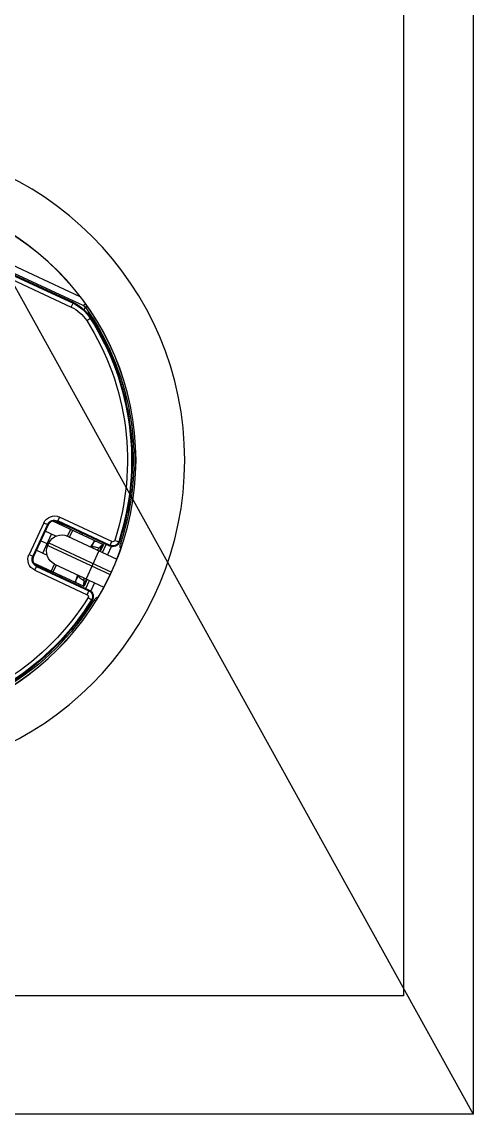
# Model space of a CAD drawing. Header units: millimetres. Extents: x -33000 to 294000, y 0 to 42408.
# Drawn here: x 268103.8 to 268136.2, y 14026.1 to 14104.6 of the extents above; entities that cross this region are included whole.
import ezdxf

# ---------------------------------------------------------------- set-up
doc = ezdxf.new("R2010")
doc.units = ezdxf.units.MM
doc.header["$LTSCALE"] = 50
doc.layers.add('arch', color=8, linetype='Continuous')

# ---------------------------------------------------------------- blocks, each defined once
blk = doc.blocks.new('A$Cc0df4071')
for p, q in [((0, 87, 0), (157, 0, 0)), ((95.599, 33.911, 0), (98.23, 28.268, 0)), ((98.675, 28.743, 0), (96.314, 33.808, 0)), ((96.364, 33.832, 0), (98.726, 28.767, 0)), ((96.636, 33.958, 0), (98.998, 28.894, 0)), ((98.888, 28.04, 0), (96.263, 33.669, 0)), ((114.507, 30.878, 0), (116.772, 31.934, 0)), ((114.633, 30.606, 0), (116.899, 31.663, 0)), ((114.657, 30.555, 0), (116.923, 31.612, 0)), ((116.47, 31.401, 0), (116.825, 30.639, 0)), ((116.772, 31.934, 0), (116.899, 31.663, 0)), ((116.899, 31.663, 0), (116.923, 31.612, 0)), ((117.37, 31.599, 0), (119.055, 27.985, 0)), ((117.91, 31.52, 0), (117.587, 31.37, 0)), ((117.91, 31.52, 0), (119.669, 27.748, 0)), ((114.507, 30.878, 0), (114.633, 30.606, 0)), ((115.465, 30.005, 0), (115.11, 30.767, 0)), ((116.681, 30.947, 0), (115.321, 30.313, 0)), ((115.79, 31.084, 0), (116.043, 30.54, 0)), ((117.587, 31.37, 0), (119.346, 27.597, 0)), ((117.638, 31.394, 0), (119.397, 27.621, 0)), ((114.093, 29.74, 0), (114.415, 29.891, 0)), ((116.124, 26.095, 0), (114.364, 29.867, 0)), ((114.379, 30.204, 0), (116.064, 26.59, 0)), ((116.174, 26.118, 0), (114.415, 29.891, 0)), ((114.633, 30.606, 0), (114.657, 30.555, 0)), ((116.134, 30.582, 0), (115.953, 30.498, 0)), ((115.953, 30.498, 0), (118.044, 26.012, 0)), ((116.134, 30.582, 0), (118.226, 26.097, 0)), ((118.052, 30.373, 0), (117.463, 30.098, 0)), ((117.463, 30.098, 0), (119.119, 26.548, 0)), ((118.028, 30.188, 0), (117.53, 29.956, 0)), ((115.852, 25.968, 0), (114.093, 29.74, 0)), ((115.469, 29.169, 0), (114.971, 28.936, 0)), ((115.469, 29.169, 0), (117.125, 25.618, 0)), ((118.348, 29.739, 0), (118.257, 29.696, 0)), ((118.357, 29.72, 0), (118.266, 29.678, 0)), ((118.431, 29.56, 0), (118.341, 29.517, 0)), ((98.998, 28.894, 0), (98.675, 28.744, 0)), ((115.536, 29.026, 0), (115.037, 28.793, 0)), ((115.275, 28.283, 0), (115.185, 28.241, 0)), ((118.232, 28.441, 0), (118.656, 28.561, 0)), ((118.406, 28.475, 0), (118.292, 28.44, 0)), ((118.376, 28.374, 0), (118.382, 28.367, 0)), ((118.484, 28.499, 0), (118.406, 28.475, 0)), ((118.602, 28.535, 0), (118.484, 28.499, 0)), ((118.76, 28.618, 0), (118.653, 28.568, 0)), ((121.676, 28.517, 0), (121.721, 28.42, 0)), ((98.888, 28.04, 0), (98.762, 27.872, 0)), ((99.055, 27.842, 0), (98.906, 27.769, 0)), ((99.19, 27.977, 0), (98.998, 27.888, 0)), ((99.203, 27.963, 0), (99.013, 27.874, 0)), ((99.972, 27.782, 0), (99.781, 27.482, 0)), ((115.35, 28.123, 0), (115.259, 28.08, 0)), ((115.88, 27.266, 0), (116.244, 27.514, 0)), ((116.526, 26.903, 0), (118.52, 27.833, 0)), ((118.532, 27.807, 0), (118.981, 28.016, 0)), ((118.562, 27.742, 0), (119.06, 27.974, 0)), ((119.226, 27.855, 0), (118.637, 27.581, 0)), ((118.805, 27.221, 0), (119.394, 27.496, 0)), ((119.669, 27.748, 0), (119.346, 27.597, 0)), ((119.876, 27.686, 0), (120.064, 27.385, 0)), ((100.614, 26.983, 0), (100.499, 26.929, 0)), ((100.537, 26.907, 0), (100.654, 26.961, 0)), ((115.877, 27.273, 0), (115.769, 27.223, 0)), ((116.052, 27.367, 0), (115.935, 27.291, 0)), ((116.088, 27.391, 0), (116.052, 27.367, 0)), ((116.069, 26.58, 0), (116.568, 26.812, 0)), ((116.186, 27.454, 0), (116.088, 27.391, 0)), ((116.089, 26.667, 0), (116.538, 26.877, 0)), ((116.207, 27.467, 0), (116.186, 27.454, 0)), ((120.04, 27.247, 0), (120.116, 27.123, 0)), ((116.174, 26.118, 0), (115.852, 25.968, 0)), ((116.643, 26.651, 0), (116.054, 26.376, 0)), ((116.222, 26.017, 0), (116.811, 26.292, 0)), ((115.766, 25.77, 0), (115.876, 25.431, 0)), ((115.997, 25.361, 0), (116.043, 25.224, 0)), ((112.353, 24.651, 0), (112.055, 24.511, 0)), ((113.407, 24.704, 0), (113.8, 24.887, 0))]:
    blk.add_line(p, q)
at = {"elevation": 0}
for points in [[(157, 87), (0, 87), (0, 0), (157, 0)], [(8.5, 5), (148.5, 5), (148.5, 82), (8.5, 82)]]:
    blk.add_lwpolyline(points, close=True, dxfattribs=at)
for radius in [22.759, 19.26, 19.25]:
    blk.add_circle((110, 43.5, 0), radius)
for centre, radius, start, end in [((110, 43.5, 0), 19.104, 301.70462, 354.95393), ((110, 43.5, 0), 18.644, 301.9857, 352.53826), ((110, 43.5, 0), 18.944, 301.9857, 352.53826), ((110, 43.5, 0), 19, 301.9857, 352.53826), ((117.134, 31.159, 0), 0.856, 25, 115), ((117.134, 31.159, 0), 0.556, 25, 115), ((207.267, 74.722, 0), 99.639, 205.69917, 205.91603), ((114.868, 30.102, 0), 0.856, 115, 205), ((116.557, 29.676, 0), 1, 25, 115), ((174.688, 58.831, 0), 63.391, 205.86716, 206.53589), ((114.868, 30.102, 0), 0.556, 115, 205), ((20.362, -12.379, 0), 103.145, 24.08814, 24.29704), ((116.375, 29.591, 0), 1, 115, 205), ((154.767, 48.897, 0), 41.13, 206.55306, 206.77385), ((49.545, 0.656, 0), 71.184, 23.50398, 24.09715), ((101.394, 30.011, 0), 3, 205, 237.46174), ((101.379, 30.004, 0), 2.983, 205.00008, 205.53834), ((101.401, 30.016, 0), 3.008, 205.55005, 215.80127), ((101.394, 30.011, 0), 2.944, 205, 237.46174), ((101.394, 30.011, 0), 2.644, 205, 237.46174), ((76.874, 12.583, 0), 41.365, 23.23228, 23.45146), ((117.321, 31.64, 0), 3.345, 285.99819, 286.44734), ((117.319, 31.648, 0), 3.352, 286.44734, 286.87626), ((118.735, 27.329, 0), 1.149, 111.83852, 113.81122), ((118.258, 28.326, 0), 0.119, 73.05397, 80.86604), ((118.45, 29.218, 0), 0.794, 258.5726, 265.51724), ((118.9, 26.92, 0), 1.59, 110.28288, 111.85174), ((117.918, 29.576, 0), 1.242, 290.30617, 292.24319), ((113.974, 25.115, 0), 5.477, 36.51929, 36.99842), ((114.111, 25.216, 0), 5.307, 35.94176, 36.41741), ((114.245, 25.313, 0), 5.141, 35.18779, 35.94315), ((101.39, 30.008, 0), 2.994, 215.8106, 218.21861), ((101.394, 30.011, 0), 3, 218.21964, 223.04214), ((110, 43.5, 0), 19.104, 235.04607, 288.29538), ((101.391, 30.008, 0), 2.996, 223.04269, 226.6473), ((101.399, 30.018, 0), 3.008, 226.65742, 237.44629), ((110, 43.5, 0), 19, 237.46174, 288.0143), ((110, 43.5, 0), 18.944, 237.46174, 288.0143), ((110, 43.5, 0), 18.644, 237.46174, 288.0143), ((114.377, 30.271, 0), 3.348, 303.12348, 304.00158), ((116.316, 27.421, 0), 0.119, 149.13396, 156.94603), ((116.308, 27.425, 0), 0.11, 140.91296, 149.12438), ((119.803, 27.811, 0), 0.504, 205.07899, 224.29224), ((119.8, 27.809, 0), 0.5, 205, 301.9857), ((119.8, 27.809, 0), 0.444, 205, 301.9857), ((119.8, 27.809, 0), 0.144, 205, 301.9857), ((115.577, 28.485, 0), 1.242, 297.75603, 299.69308), ((115.525, 27.836, 0), 0.775, 324.44721, 325.64247), ((115.509, 27.847, 0), 0.794, 325.65731, 330.28902), ((121.81, 28.705, 0), 5.766, 193.02003, 193.47788), ((115.493, 27.856, 0), 0.813, 330.276, 331.39804), ((121.524, 28.636, 0), 5.472, 193.47828, 193.91487), ((121.157, 28.545, 0), 5.094, 193.90901, 194.88878), ((115.529, 27.96, 0), 1.325, 307.51902, 309.16768), ((119.801, 27.81, 0), 0.502, 224.40121, 240.32051), ((119.799, 27.811, 0), 0.502, 265.62948, 282.6666), ((120.303, 26.821, 0), 0.5, 121.70671, 165.8445), ((119.798, 27.812, 0), 0.504, 282.7632, 295.41954), ((119.801, 27.807, 0), 0.498, 295.40972, 301.96944), ((102.564, 25.137, 0), 1.1, 108.9917, 116.60467), ((102.564, 25.137, 0), 1.025, 104.27442, 112.99716), ((115.721, 25.907, 0), 0.144, 288.0143, 25), ((115.721, 25.907, 0), 0.444, 288.0143, 25), ((115.721, 25.907, 0), 0.5, 288.0143, 25), ((102.564, 25.137, 0), 0.725, 57.03905, 79.7015), ((102.564, 25.137, 0), 1.025, 22.75144, 31.45267), ((102.564, 25.137, 0), 1.1, 19.33393, 26.93577), ((102.564, 25.137, 0), 2, 1.51755, 4.71332), ((102.564, 25.137, 0), 2.326, 359.00666, 1.57881), ((116.154, 24.887, 0), 0.5, 64.16712, 108.29328), ((102.564, 25.137, 0), 3.058, 355.78166, 357.68247)]:
    blk.add_arc(centre, radius, start, end)
blk.add_ellipse((115.797, 31.068, 0), major_axis=(-1.45, -0.676), ratio=0.017455, start_param=-2.462021, end_param=-0.679571)
for points in [[(114.657, 30.555, 0), (115.031, 30.739, 0), (115.785, 31.094, 0), (116.541, 31.444, 0), (116.923, 31.612, 0)], [(118.232, 28.441, 0), (118.246, 28.445, 0), (118.262, 28.446, 0), (118.277, 28.443, 0)], [(118.447, 28.276, 0), (118.514, 28.181, 0), (118.578, 28.083, 0), (118.637, 27.982, 0)], [(118.621, 28.546, 0), (118.615, 28.543, 0), (118.608, 28.539, 0), (118.602, 28.535, 0)], [(118.656, 28.561, 0), (118.644, 28.558, 0), (118.632, 28.552, 0), (118.621, 28.546, 0)], [(118.69, 28.565, 0), (118.678, 28.566, 0), (118.667, 28.564, 0), (118.656, 28.561, 0)], [(118.806, 28.52, 0), (118.804, 28.524, 0), (118.802, 28.526, 0), (118.799, 28.529, 0)], [(98.888, 28.04, 0), (98.925, 27.962, 0), (98.984, 27.891, 0), (99.055, 27.842, 0)], [(116.244, 27.514, 0), (116.236, 27.509, 0), (116.229, 27.502, 0), (116.223, 27.494, 0)], [(115.812, 27.136, 0), (115.813, 27.133, 0), (115.813, 27.129, 0), (115.815, 27.126, 0)], [(115.88, 27.266, 0), (115.871, 27.26, 0), (115.862, 27.252, 0), (115.855, 27.243, 0)], [(116.335, 26.909, 0), (116.297, 27.016, 0), (116.264, 27.126, 0), (116.234, 27.236, 0)], [(119.552, 27.374, 0), (119.616, 27.338, 0), (119.689, 27.316, 0), (119.761, 27.31, 0)]]:
    blk.add_open_spline(points, degree=3)
for points, knots in [([(116.917, 31.61, 0), (117.034, 31.665, 0), (117.321, 31.683, 0), (117.533, 31.486, 0), (117.587, 31.37, 0)], [0, 0, 0, 0, 0.500158, 1, 1, 1, 1]), ([(116.917, 31.61, 0), (117.034, 31.665, 0), (117.321, 31.683, 0), (117.533, 31.486, 0), (117.587, 31.37, 0)], [0, 0, 0, 0, 0.500158, 1, 1, 1, 1]), ([(114.415, 29.891, 0), (114.361, 30.007, 0), (114.346, 30.296, 0), (114.545, 30.504, 0), (114.662, 30.558, 0)], [0, 0, 0, 0, 0.499842, 1, 1, 1, 1]), ([(114.415, 29.891, 0), (114.361, 30.007, 0), (114.346, 30.296, 0), (114.545, 30.504, 0), (114.662, 30.558, 0)], [0, 0, 0, 0, 0.499842, 1, 1, 1, 1]), ([(118.484, 28.469, 0), (118.476, 28.465, 0), (118.444, 28.45, 0), (118.412, 28.437, 0), (118.388, 28.426, 0)], [0, 0, 0, 0, 0.237561, 1, 1, 1, 1]), ([(118.602, 28.535, 0), (118.593, 28.529, 0), (118.555, 28.505, 0), (118.515, 28.484, 0), (118.484, 28.469, 0)], [0, 0, 0, 0, 0.225961, 1, 1, 1, 1]), ([(118.739, 28.559, 0), (118.735, 28.56, 0), (118.719, 28.563, 0), (118.702, 28.564, 0), (118.69, 28.565, 0)], [0, 0, 0, 0, 0.229002, 1, 1, 1, 1]), ([(118.799, 28.529, 0), (118.796, 28.533, 0), (118.779, 28.548, 0), (118.756, 28.555, 0), (118.739, 28.559, 0)], [0, 0, 0, 0, 0.210041, 1, 1, 1, 1]), ([(118.637, 27.982, 0), (118.619, 27.978, 0), (118.561, 27.967, 0), (118.501, 27.959, 0), (118.459, 27.961, 0)], [0, 0, 0, 0, 0.306602, 1, 1, 1, 1]), ([(118.637, 27.982, 0), (118.704, 27.997, 0), (118.817, 28.018, 0), (118.934, 28.024, 0), (118.981, 28.016, 0)], [0, 0, 0, 0, 0.592898, 1, 1, 1, 1]), ([(118.981, 28.016, 0), (118.998, 28.013, 0), (119.024, 28.008, 0), (119.051, 27.994, 0), (119.055, 27.985, 0)], [0, 0, 0, 0, 0.644601, 1, 1, 1, 1]), ([(115.828, 27.202, 0), (115.825, 27.196, 0), (115.815, 27.176, 0), (115.81, 27.152, 0), (115.812, 27.136, 0)], [0, 0, 0, 0, 0.299331, 1, 1, 1, 1]), ([(115.855, 27.243, 0), (115.853, 27.24, 0), (115.843, 27.227, 0), (115.834, 27.213, 0), (115.828, 27.202, 0)], [0, 0, 0, 0, 0.271445, 1, 1, 1, 1]), ([(115.935, 27.291, 0), (115.93, 27.289, 0), (115.911, 27.283, 0), (115.892, 27.275, 0), (115.88, 27.266, 0)], [0, 0, 0, 0, 0.26897, 1, 1, 1, 1]), ([(116.049, 27.334, 0), (116.039, 27.329, 0), (116.001, 27.314, 0), (115.963, 27.299, 0), (115.935, 27.291, 0)], [0, 0, 0, 0, 0.272252, 1, 1, 1, 1]), ([(116.156, 27.386, 0), (116.146, 27.381, 0), (116.111, 27.363, 0), (116.075, 27.346, 0), (116.049, 27.334, 0)], [0, 0, 0, 0, 0.264286, 1, 1, 1, 1]), ([(116.089, 26.667, 0), (116.113, 26.708, 0), (116.192, 26.794, 0), (116.281, 26.867, 0), (116.335, 26.909, 0)], [0, 0, 0, 0, 0.407106, 1, 1, 1, 1]), ([(116.192, 27.406, 0), (116.199, 27.41, 0), (116.225, 27.424, 0), (116.252, 27.438, 0), (116.272, 27.448, 0)], [0, 0, 0, 0, 0.265438, 1, 1, 1, 1]), ([(116.466, 27.032, 0), (116.46, 27.024, 0), (116.43, 26.988, 0), (116.395, 26.956, 0), (116.365, 26.933, 0)], [0, 0, 0, 0, 0.201097, 1, 1, 1, 1]), ([(116.064, 26.59, 0), (116.06, 26.599, 0), (116.067, 26.629, 0), (116.08, 26.652, 0), (116.089, 26.667, 0)], [0, 0, 0, 0, 0.355397, 1, 1, 1, 1])]:
    blk.add_open_spline(points, degree=3, knots=knots)

msp = doc.modelspace()

# ---------------------------------------------------------------- block references
at = {"layer": 'arch', "ltscale": 25, "xscale": -1, "rotation": 90}
msp.add_blockref('A$Cc0df4071', (268136.206, 14183.105), dxfattribs=at)

doc.saveas('drawing.dxf')
